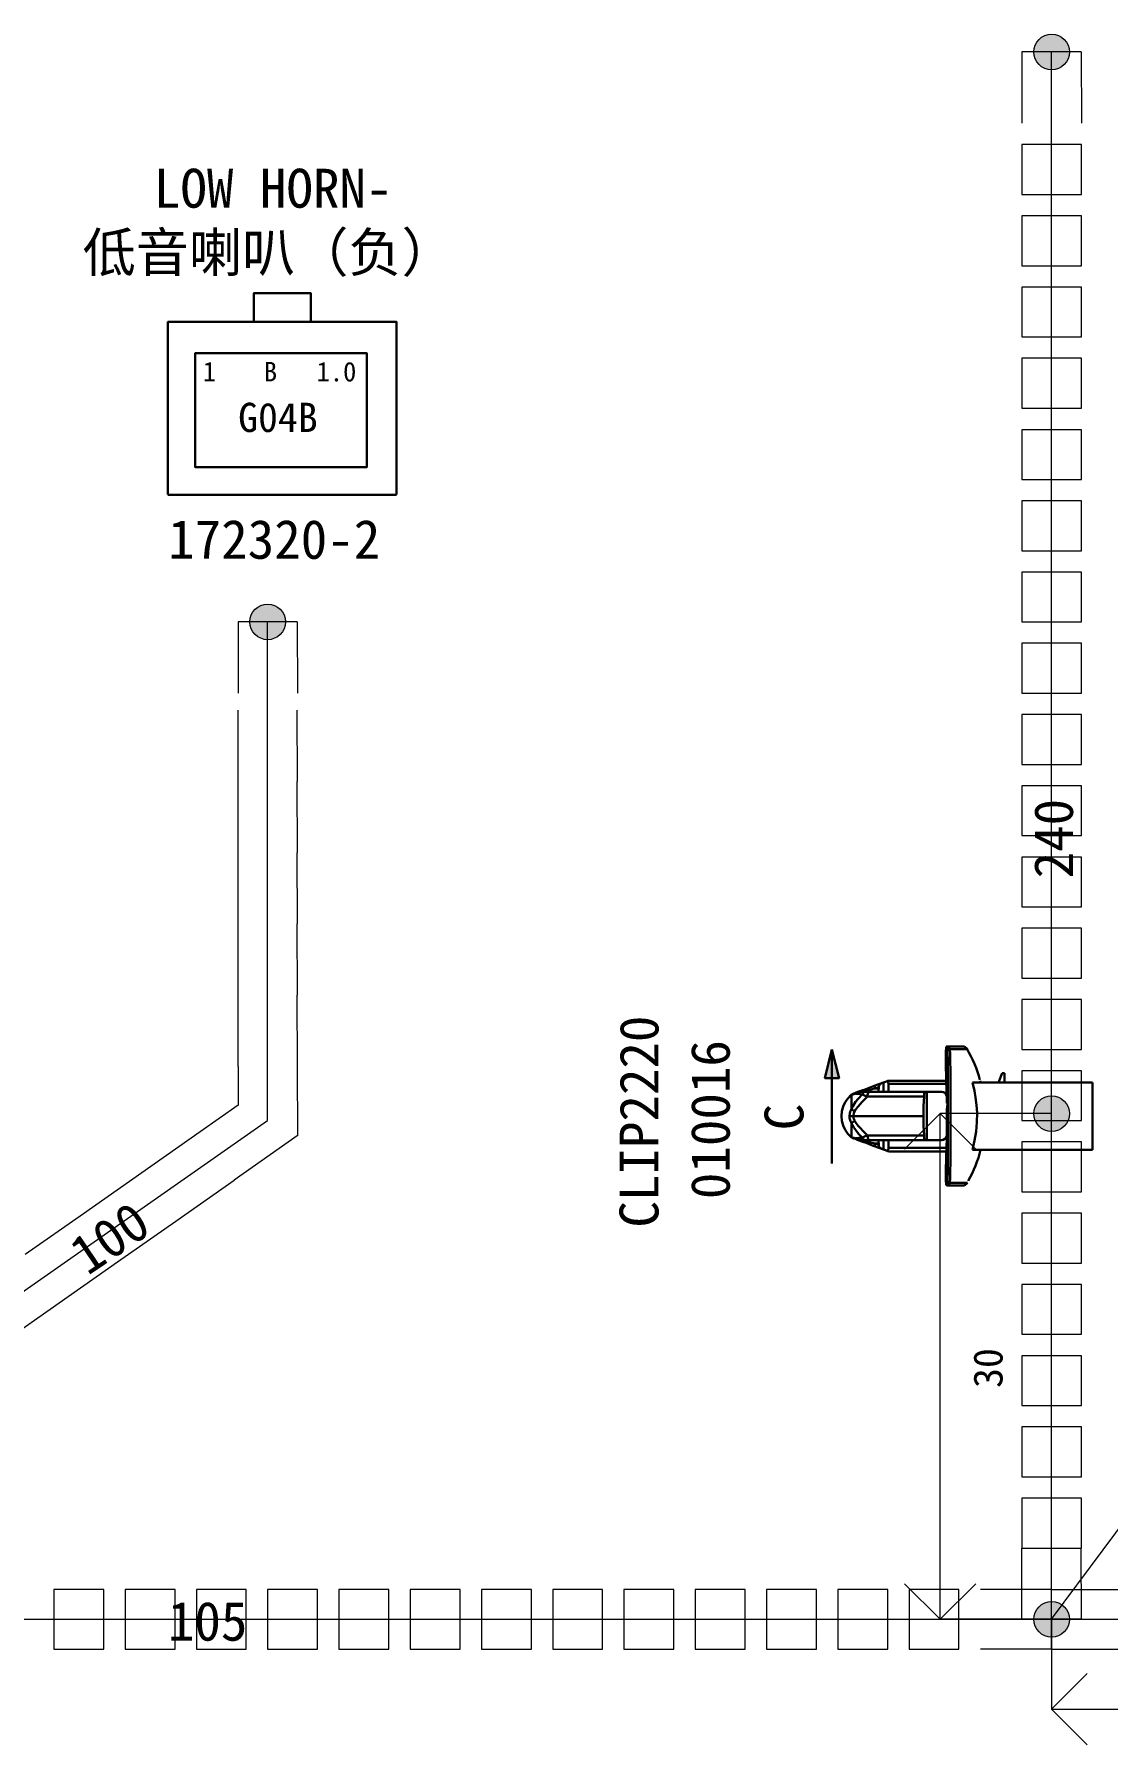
# Model space of a CAD drawing. Header units: millimetres. Extents: x 6 to 3615, y -854 to 0.
# Drawn here: x 2218.2 to 2293.5, y -474 to -353.9 of the extents above; entities that cross this region are included whole.
import ezdxf

# ---------------------------------------------------------------- set-up
doc = ezdxf.new("R2010")
doc.units = ezdxf.units.MM
doc.styles.add('4eff5b8b_Style', font='simfang.ttf')

msp = doc.modelspace()

# ---------------------------------------------------------------- hatches: boundary and pattern name
h = msp.add_hatch(color=256)
edge = h.paths.add_edge_path()
edge.add_arc((2289.56, -355.19), 1.25, 0, 360)
h = msp.add_hatch(color=256)
edge = h.paths.add_edge_path()
edge.add_arc((2289.56, -355.19), 1.25, 0, 360)
h = msp.add_hatch(color=256)
edge = h.paths.add_edge_path()
edge.add_arc((2234.56, -395.19), 1.25, 0, 360)
h = msp.add_hatch(color=256)
edge = h.paths.add_edge_path()
edge.add_arc((2234.56, -395.19), 1.25, 0, 360)
msp.add_hatch(color=256).paths.add_polyline_path([(2274.65, -427.2), (2274.15, -425.2), (2273.65, -427.2)])
h = msp.add_hatch(color=256)
edge = h.paths.add_edge_path()
edge.add_arc((2289.56, -429.7), 1.25, 0, 360)
h = msp.add_hatch(color=256)
edge = h.paths.add_edge_path()
edge.add_arc((2289.56, -429.7), 1.25, 0, 360)
h = msp.add_hatch(color=256)
edge = h.paths.add_edge_path()
edge.add_arc((2289.56, -465.19), 1.25, 0, 360)
h = msp.add_hatch(color=256)
edge = h.paths.add_edge_path()
edge.add_arc((2289.56, -465.19), 1.25, 0, 360)

# ---------------------------------------------------------------- linework, layer by layer
at = {"linetype": 'Continuous', "lineweight": 0}
for p, q in [((2291.65, -361.69), (2287.48, -361.69)), ((2287.48, -361.69), (2287.48, -365.19)), ((2291.65, -365.19), (2291.65, -361.69)), ((2287.48, -365.19), (2291.65, -365.19)), ((2291.65, -365.19), (2291.65, -365.19)), ((2291.65, -366.69), (2287.48, -366.69)), ((2287.48, -366.69), (2287.48, -370.19)), ((2291.65, -370.19), (2291.65, -366.69)), ((2287.48, -370.19), (2291.65, -370.19)), ((2291.65, -370.19), (2291.65, -370.19)), ((2291.65, -371.69), (2287.48, -371.69)), ((2287.48, -371.69), (2287.48, -375.19)), ((2291.65, -375.19), (2291.65, -371.69)), ((2287.48, -375.19), (2291.65, -375.19)), ((2291.65, -375.19), (2291.65, -375.19)), ((2291.65, -376.69), (2287.48, -376.69)), ((2287.48, -376.69), (2287.48, -380.19)), ((2291.65, -380.19), (2291.65, -376.69)), ((2287.48, -380.19), (2291.65, -380.19)), ((2291.65, -380.19), (2291.65, -380.19)), ((2291.65, -381.7), (2287.48, -381.7)), ((2287.48, -381.7), (2287.48, -385.2)), ((2291.65, -385.2), (2291.65, -381.7)), ((2287.48, -385.2), (2291.65, -385.2)), ((2291.65, -385.2), (2291.65, -385.2)), ((2291.65, -386.69), (2287.48, -386.69)), ((2287.48, -386.69), (2287.48, -390.19)), ((2291.65, -390.19), (2291.65, -386.69)), ((2287.48, -390.19), (2291.65, -390.19)), ((2291.65, -390.19), (2291.65, -390.19)), ((2291.65, -391.69), (2287.48, -391.69)), ((2287.48, -391.69), (2287.48, -395.19)), ((2291.65, -395.19), (2291.65, -391.69)), ((2287.48, -395.19), (2291.65, -395.19)), ((2291.65, -395.19), (2291.65, -395.19)), ((2291.65, -396.69), (2287.48, -396.69)), ((2287.48, -396.69), (2287.48, -400.19)), ((2291.65, -400.19), (2291.65, -396.69)), ((2287.48, -400.19), (2291.65, -400.19)), ((2291.65, -400.19), (2291.65, -400.19)), ((2291.65, -401.69), (2287.48, -401.69)), ((2287.48, -401.69), (2287.48, -405.19)), ((2291.65, -405.19), (2291.65, -401.69)), ((2287.48, -405.19), (2291.65, -405.19)), ((2291.65, -405.19), (2291.65, -405.19)), ((2291.65, -406.69), (2287.48, -406.69)), ((2287.48, -406.69), (2287.48, -410.19)), ((2291.65, -410.19), (2291.65, -406.69)), ((2287.48, -410.19), (2291.65, -410.19)), ((2291.65, -410.19), (2291.65, -410.19)), ((2291.65, -411.69), (2287.48, -411.69)), ((2287.48, -411.69), (2287.48, -415.19)), ((2291.65, -415.19), (2291.65, -411.69)), ((2287.48, -415.19), (2291.65, -415.19)), ((2291.65, -415.19), (2291.65, -415.19)), ((2291.65, -416.69), (2287.48, -416.69)), ((2287.48, -416.69), (2287.48, -420.19)), ((2291.65, -420.19), (2291.65, -416.69)), ((2287.48, -420.19), (2291.65, -420.19)), ((2291.65, -420.19), (2291.65, -420.19)), ((2291.65, -421.69), (2287.48, -421.7)), ((2287.48, -421.7), (2287.48, -425.2)), ((2291.65, -425.2), (2291.65, -421.69)), ((2287.48, -425.2), (2291.65, -425.2)), ((2291.65, -425.2), (2291.65, -425.2)), ((2291.65, -426.69), (2287.48, -426.69)), ((2287.48, -426.69), (2287.48, -430.19)), ((2291.65, -430.19), (2291.65, -426.69)), ((2287.48, -430.19), (2291.65, -430.19)), ((2291.65, -430.19), (2291.65, -430.19)), ((2291.65, -431.69), (2287.48, -431.69)), ((2287.48, -431.69), (2287.48, -435.19)), ((2291.65, -435.19), (2291.65, -431.69)), ((2287.48, -435.19), (2291.65, -435.19)), ((2291.65, -435.19), (2291.65, -435.19)), ((2291.65, -436.69), (2287.48, -436.69)), ((2287.48, -436.69), (2287.48, -440.19)), ((2291.65, -440.19), (2291.65, -436.69)), ((2287.48, -440.19), (2291.65, -440.19)), ((2291.65, -440.19), (2291.65, -440.19)), ((2291.65, -441.69), (2287.48, -441.69)), ((2287.48, -441.69), (2287.48, -445.19)), ((2291.65, -445.19), (2291.65, -441.69)), ((2287.48, -445.19), (2291.65, -445.19)), ((2291.65, -445.19), (2291.65, -445.19)), ((2291.65, -446.69), (2287.48, -446.69)), ((2287.48, -446.69), (2287.48, -450.19)), ((2291.65, -450.19), (2291.65, -446.69)), ((2287.48, -450.19), (2291.65, -450.19)), ((2291.65, -450.19), (2291.65, -450.19)), ((2291.65, -451.69), (2287.48, -451.69)), ((2287.48, -451.69), (2287.48, -455.19)), ((2291.65, -455.19), (2291.65, -451.69)), ((2287.48, -455.19), (2291.65, -455.19)), ((2291.65, -455.19), (2291.65, -455.19)), ((2291.65, -456.69), (2287.48, -456.69)), ((2287.48, -456.69), (2287.48, -460.19)), ((2291.65, -460.19), (2291.65, -456.69)), ((2287.48, -460.19), (2291.65, -460.19)), ((2291.65, -460.19), (2291.65, -460.19)), ((2223.06, -463.11), (2219.56, -463.11)), ((2219.56, -463.11), (2219.56, -467.28)), ((2223.06, -467.28), (2223.06, -463.11)), ((2228.06, -463.11), (2224.56, -463.11)), ((2224.56, -463.11), (2224.56, -467.28)), ((2228.06, -467.28), (2228.06, -463.11)), ((2233.06, -463.11), (2229.56, -463.11)), ((2229.56, -463.11), (2229.56, -467.28)), ((2233.06, -467.28), (2233.06, -463.11)), ((2238.06, -463.11), (2234.56, -463.11)), ((2234.56, -463.11), (2234.56, -467.28)), ((2238.06, -467.28), (2238.06, -463.11)), ((2243.06, -463.11), (2239.56, -463.11)), ((2239.56, -463.11), (2239.56, -467.28)), ((2243.06, -467.28), (2243.06, -463.11)), ((2248.06, -463.11), (2244.56, -463.11)), ((2244.56, -463.11), (2244.56, -467.28)), ((2248.06, -467.28), (2248.06, -463.11)), ((2253.06, -463.11), (2249.56, -463.11)), ((2249.56, -463.11), (2249.56, -467.28)), ((2253.06, -467.28), (2253.06, -463.11)), ((2258.06, -463.11), (2254.56, -463.11)), ((2254.56, -463.11), (2254.56, -467.28)), ((2258.06, -467.28), (2258.06, -463.11)), ((2263.06, -463.11), (2259.56, -463.11)), ((2259.56, -463.11), (2259.56, -467.28)), ((2263.06, -467.28), (2263.06, -463.11)), ((2268.06, -463.11), (2264.56, -463.11)), ((2264.56, -463.11), (2264.56, -467.28)), ((2268.06, -467.28), (2268.06, -463.11)), ((2273.06, -463.11), (2269.56, -463.11)), ((2269.56, -463.11), (2269.56, -467.28)), ((2273.06, -467.28), (2273.06, -463.11)), ((2278.06, -463.11), (2274.56, -463.11)), ((2274.56, -463.11), (2274.56, -467.28)), ((2278.06, -467.28), (2278.06, -463.11)), ((2283.06, -463.11), (2279.56, -463.11)), ((2279.56, -463.11), (2279.56, -467.28)), ((2283.06, -467.28), (2283.06, -463.11)), ((2219.56, -467.28), (2223.06, -467.28)), ((2219.56, -467.28), (2219.56, -467.28)), ((2224.56, -467.28), (2228.06, -467.28)), ((2224.56, -467.28), (2224.56, -467.28)), ((2229.56, -467.28), (2233.06, -467.28)), ((2229.56, -467.28), (2229.56, -467.28)), ((2234.56, -467.28), (2238.06, -467.28)), ((2234.56, -467.28), (2234.56, -467.28)), ((2239.56, -467.28), (2243.06, -467.28)), ((2239.56, -467.28), (2239.56, -467.28)), ((2244.56, -467.28), (2248.06, -467.28)), ((2244.56, -467.28), (2244.56, -467.28)), ((2249.56, -467.28), (2253.06, -467.28)), ((2249.56, -467.28), (2249.56, -467.28)), ((2254.56, -467.28), (2258.06, -467.28)), ((2254.56, -467.28), (2254.56, -467.28)), ((2259.56, -467.28), (2263.06, -467.28)), ((2259.56, -467.28), (2259.56, -467.28)), ((2264.56, -467.28), (2268.06, -467.28)), ((2264.56, -467.28), (2264.56, -467.28)), ((2269.56, -467.28), (2273.06, -467.28)), ((2269.56, -467.28), (2269.56, -467.28)), ((2274.56, -467.28), (2278.06, -467.28)), ((2274.56, -467.28), (2274.56, -467.28)), ((2279.56, -467.28), (2283.06, -467.28)), ((2279.56, -467.28), (2279.56, -467.28))]:
    msp.add_line(p, q, dxfattribs=at)
at = {"linetype": 'Continuous', "lineweight": 30}
for p, q in [((2274.15, -425.2), (2273.65, -427.2)), ((2274.15, -425.2), (2273.65, -427.2)), ((2274.15, -425.2), (2274.65, -427.2)), ((2274.65, -427.2), (2274.15, -425.2)), ((2273.65, -427.2), (2274.65, -427.2)), ((2273.65, -427.2), (2274.65, -427.2))]:
    msp.add_line(p, q, dxfattribs=at)
at = {"linetype": 'Continuous', "lineweight": 0}
for points in [[(2291.64, -355.19), (2287.48, -355.19)], [(2287.48, -355.19), (2287.48, -360.19)], [(2291.64, -355.19), (2291.65, -360.19)], [(2236.64, -395.19), (2232.48, -395.19)], [(2232.48, -395.19), (2232.48, -400.19)], [(2236.64, -395.19), (2236.65, -400.19)], [(2232.48, -406.39), (2232.48, -401.39)], [(2236.65, -406.39), (2236.64, -401.39)], [(2232.48, -411.39), (2232.48, -406.39)], [(2236.65, -411.39), (2236.64, -406.39)], [(2232.48, -416.39), (2232.48, -411.39)], [(2236.65, -416.39), (2236.64, -411.39)], [(2232.48, -421.39), (2232.48, -416.39)], [(2236.65, -421.39), (2236.64, -416.39)], [(2232.48, -426.39), (2232.48, -421.39)], [(2236.65, -426.39), (2236.64, -421.39)], [(2232.48, -426.39), (2232.48, -429.11)], [(2236.64, -426.39), (2236.65, -431.27)], [(2232.48, -429.11), (2229.83, -430.97)], [(2225.73, -433.83), (2229.83, -430.96)], [(2236.64, -431.27), (2232.22, -434.38)], [(2221.64, -436.7), (2225.73, -433.83)], [(2228.12, -437.24), (2232.22, -434.38)], [(2217.54, -439.57), (2221.64, -436.7)], [(2224.03, -440.11), (2228.12, -437.24)], [(2219.93, -442.98), (2224.03, -440.11)], [(2215.83, -445.85), (2219.93, -442.98)], [(2287.48, -465.19), (2287.48, -460.19)], [(2291.65, -465.19), (2291.64, -460.19)], [(2289.56, -463.11), (2284.56, -463.11)], [(2289.56, -467.28), (2289.56, -463.11)], [(2289.56, -467.28), (2289.56, -463.11)], [(2289.56, -463.11), (2294.56, -463.11)], [(2291.65, -465.19), (2287.48, -465.19)], [(2289.56, -467.28), (2284.56, -467.28)], [(2289.56, -467.28), (2294.56, -467.28)]]:
    msp.add_lwpolyline(points, dxfattribs=at)
at = {"linetype": 'Continuous', "lineweight": 13}
for points in [[(2289.56, -465.19), (2289.56, -355.19)], [(2234.56, -430.19), (2234.56, -395.19)], [(2281.75, -429.7), (2279.25, -432.2)], [(2281.75, -465.19), (2281.75, -429.7)], [(2289.56, -429.7), (2281.75, -429.7)], [(2281.75, -429.7), (2284.25, -432.2)], [(2184.56, -465.19), (2234.56, -430.19)], [(2289.56, -465.19), (2296.81, -455.44)], [(2281.75, -465.19), (2279.25, -462.69)], [(2281.75, -465.19), (2284.25, -462.69)], [(2184.56, -465.19), (2289.56, -465.19)], [(2289.56, -465.19), (2281.75, -465.19)], [(2289.56, -465.19), (2289.56, -471.5)], [(2289.56, -465.19), (2419.56, -465.19)], [(2289.56, -471.5), (2292.06, -469)], [(2289.56, -471.5), (2334.56, -471.5)], [(2289.56, -471.5), (2292.06, -474)]]:
    msp.add_lwpolyline(points, dxfattribs=at)
at = {"linetype": 'Continuous', "lineweight": 0}
for points in [[(2291.65, -365.19), (2291.65, -361.69), (2287.48, -361.69), (2287.48, -365.19), (2291.65, -365.19)], [(2291.65, -370.19), (2291.65, -366.69), (2287.48, -366.69), (2287.48, -370.19), (2291.65, -370.19)], [(2291.65, -375.19), (2291.65, -371.69), (2287.48, -371.69), (2287.48, -375.19), (2291.65, -375.19)], [(2291.65, -380.19), (2291.65, -376.69), (2287.48, -376.69), (2287.48, -380.19), (2291.65, -380.19)], [(2291.65, -385.2), (2291.65, -381.7), (2287.48, -381.7), (2287.48, -385.2), (2291.65, -385.2)], [(2291.65, -390.19), (2291.65, -386.69), (2287.48, -386.69), (2287.48, -390.19), (2291.65, -390.19)], [(2291.65, -395.19), (2291.65, -391.69), (2287.48, -391.69), (2287.48, -395.19), (2291.65, -395.19)], [(2291.65, -400.19), (2291.65, -396.69), (2287.48, -396.69), (2287.48, -400.19), (2291.65, -400.19)], [(2291.65, -405.19), (2291.65, -401.69), (2287.48, -401.69), (2287.48, -405.19), (2291.65, -405.19)], [(2291.65, -410.19), (2291.65, -406.69), (2287.48, -406.69), (2287.48, -410.19), (2291.65, -410.19)], [(2291.65, -415.19), (2291.65, -411.69), (2287.48, -411.69), (2287.48, -415.19), (2291.65, -415.19)], [(2291.65, -420.19), (2291.65, -416.69), (2287.48, -416.69), (2287.48, -420.19), (2291.65, -420.19)], [(2291.65, -425.2), (2291.65, -421.69), (2287.48, -421.7), (2287.48, -425.2), (2291.65, -425.2)], [(2291.65, -430.19), (2291.65, -426.69), (2287.48, -426.69), (2287.48, -430.19), (2291.65, -430.19)], [(2291.65, -435.19), (2291.65, -431.69), (2287.48, -431.69), (2287.48, -435.19), (2291.65, -435.19)], [(2291.65, -440.19), (2291.65, -436.69), (2287.48, -436.69), (2287.48, -440.19), (2291.65, -440.19)], [(2291.65, -445.19), (2291.65, -441.69), (2287.48, -441.69), (2287.48, -445.19), (2291.65, -445.19)], [(2291.65, -450.19), (2291.65, -446.69), (2287.48, -446.69), (2287.48, -450.19), (2291.65, -450.19)], [(2291.65, -455.19), (2291.65, -451.69), (2287.48, -451.69), (2287.48, -455.19), (2291.65, -455.19)], [(2291.65, -460.19), (2291.65, -456.69), (2287.48, -456.69), (2287.48, -460.19), (2291.65, -460.19)], [(2219.56, -467.28), (2223.06, -467.28), (2223.06, -463.11), (2219.56, -463.11), (2219.56, -467.28)], [(2224.56, -467.28), (2228.06, -467.28), (2228.06, -463.11), (2224.56, -463.11), (2224.56, -467.28)], [(2229.56, -467.28), (2233.06, -467.28), (2233.06, -463.11), (2229.56, -463.11), (2229.56, -467.28)], [(2234.56, -467.28), (2238.06, -467.28), (2238.06, -463.11), (2234.56, -463.11), (2234.56, -467.28)], [(2239.56, -467.28), (2243.06, -467.28), (2243.06, -463.11), (2239.56, -463.11), (2239.56, -467.28)], [(2244.56, -467.28), (2248.06, -467.28), (2248.06, -463.11), (2244.56, -463.11), (2244.56, -467.28)], [(2249.56, -467.28), (2253.06, -467.28), (2253.06, -463.11), (2249.56, -463.11), (2249.56, -467.28)], [(2254.56, -467.28), (2258.06, -467.28), (2258.06, -463.11), (2254.56, -463.11), (2254.56, -467.28)], [(2259.56, -467.28), (2263.06, -467.28), (2263.06, -463.11), (2259.56, -463.11), (2259.56, -467.28)], [(2264.56, -467.28), (2268.06, -467.28), (2268.06, -463.11), (2264.56, -463.11), (2264.56, -467.28)], [(2269.56, -467.28), (2273.06, -467.28), (2273.06, -463.11), (2269.56, -463.11), (2269.56, -467.28)], [(2274.56, -467.28), (2278.06, -467.28), (2278.06, -463.11), (2274.56, -463.11), (2274.56, -467.28)], [(2279.56, -467.28), (2283.06, -467.28), (2283.06, -463.11), (2279.56, -463.11), (2279.56, -467.28)]]:
    msp.add_lwpolyline(points, close=True, dxfattribs=at)
at = {"linetype": 'Continuous', "lineweight": 30}
for points in [[(2233.58, -374.13), (2233.58, -372.12), (2237.59, -372.12), (2237.59, -374.13)], [(2227.56, -386.25), (2227.56, -374.13), (2243.6, -374.13), (2243.6, -386.25)], [(2229.48, -384.34), (2241.51, -384.34), (2241.51, -376.32), (2241.51, -384.34), (2229.48, -384.34), (2229.48, -376.32), (2241.51, -376.32), (2229.48, -376.32), (2241.51, -376.32)], [(2243.6, -386.26), (2227.56, -386.26)], [(2282.17, -425.01), (2282.2, -424.99)], [(2282.39, -424.98), (2282.2, -424.99)], [(2282.2, -424.99), (2282.29, -425.02)], [(2282.54, -424.98), (2282.39, -424.98)], [(2282.39, -424.98), (2282.6, -424.98)], [(2282.67, -424.98), (2282.54, -424.98)], [(2282.6, -424.98), (2282.67, -424.98)], [(2282.79, -424.98), (2282.67, -424.98)], [(2282.89, -424.98), (2282.79, -424.98)], [(2282.99, -424.98), (2282.89, -424.98)], [(2282.92, -424.98), (2283.07, -424.98)], [(2283.07, -424.98), (2282.99, -424.98)], [(2283.07, -424.98), (2282.99, -424.98)], [(2283.14, -424.98), (2283.07, -424.98)], [(2283.14, -424.98), (2283.19, -424.98)], [(2283.19, -424.98), (2283.14, -424.98)], [(2283.19, -424.98), (2283.24, -424.98)], [(2283.24, -424.98), (2283.19, -424.98)], [(2283.24, -424.98), (2283.27, -424.98)], [(2283.29, -424.98), (2283.27, -424.98)], [(2283.29, -424.98), (2283.36, -424.99)], [(2283.41, -425), (2283.29, -424.98)], [(2283.29, -424.98), (2283.29, -424.98)], [(2283.29, -424.98), (2283.29, -424.98)], [(2274.15, -433.2), (2274.15, -425.2)], [(2282.15, -425.36), (2282.16, -425.04)], [(2282.15, -425.36), (2282.15, -425.7)], [(2282.15, -426.06), (2282.15, -425.7)], [(2282.15, -426.06), (2282.15, -426.5)], [(2282.16, -425.04), (2282.17, -425.01)], [(2282.18, -425.05), (2282.16, -425.04)], [(2282.2, -425.05), (2282.18, -425.05)], [(2282.22, -425.07), (2282.2, -425.05)], [(2282.23, -425.08), (2282.22, -425.07)], [(2282.24, -425.1), (2282.23, -425.08)], [(2282.26, -425.13), (2282.24, -425.1)], [(2282.26, -425.5), (2282.26, -425.13)], [(2282.3, -425.13), (2282.26, -425.13)], [(2282.27, -425.91), (2282.26, -425.5)], [(2282.27, -426.34), (2282.27, -425.91)], [(2282.29, -425.02), (2282.35, -425.06)], [(2282.3, -425.13), (2282.35, -425.14)], [(2282.35, -425.06), (2282.4, -425.12)], [(2282.35, -425.14), (2282.4, -425.16)], [(2282.4, -425.12), (2282.43, -425.18)], [(2282.4, -425.16), (2282.43, -425.18)], [(2282.44, -425.51), (2282.43, -425.18)], [(2282.43, -425.18), (2282.65, -425.18)], [(2282.45, -425.83), (2282.44, -425.51)], [(2282.45, -426.17), (2282.45, -425.83)], [(2282.46, -426.54), (2282.45, -426.17)], [(2282.86, -425.18), (2282.65, -425.18)], [(2283.05, -425.18), (2282.86, -425.18)], [(2283.22, -425.18), (2283.05, -425.18)], [(2283.33, -425.18), (2283.22, -425.18)], [(2283.33, -425.18), (2283.42, -425.18)], [(2283.41, -425), (2283.5, -425.04)], [(2283.42, -425.18), (2283.54, -425.18)], [(2283.59, -425.1), (2283.5, -425.04)], [(2283.54, -425.18), (2283.61, -425.18)], [(2283.59, -425.1), (2283.65, -425.18)], [(2283.61, -425.18), (2283.64, -425.18)], [(2283.64, -425.18), (2283.65, -425.18)], [(2278.07, -427.4), (2278.16, -427.39)], [(2282.17, -427.39), (2278.16, -427.39)], [(2282.15, -426.5), (2282.16, -426.97)], [(2282.16, -426.97), (2282.17, -427.47)], [(2282.27, -426.8), (2282.27, -426.34)], [(2282.28, -427.28), (2282.27, -426.8)], [(2282.28, -427.28), (2282.28, -427.77)], [(2282.46, -426.64), (2282.46, -426.54)], [(2282.46, -427.05), (2282.46, -426.64)], [(2282.46, -427.32), (2282.46, -427.05)], [(2282.46, -427.68), (2282.46, -427.32)], [(2285.83, -427.51), (2286.09, -426.86)], [(2286.09, -426.86), (2286.25, -426.86)], [(2286.25, -427.51), (2286.25, -426.86)], [(2275.49, -428.39), (2275.26, -428.63)], [(2275.49, -428.39), (2275.54, -428.36)], [(2275.49, -428.39), (2275.5, -428.38)], [(2275.5, -428.38), (2275.58, -428.33)], [(2275.5, -428.38), (2275.53, -428.38)], [(2275.53, -428.38), (2275.58, -428.33)], [(2275.56, -428.36), (2275.53, -428.38)], [(2275.53, -428.38), (2275.53, -428.44)], [(2275.53, -428.44), (2275.53, -428.55)], [(2275.53, -428.55), (2275.53, -428.7)], [(2275.62, -428.35), (2275.56, -428.36)], [(2275.58, -428.33), (2275.64, -428.3)], [(2275.58, -428.33), (2275.62, -428.31)], [(2275.62, -428.31), (2275.64, -428.3)], [(2275.64, -428.3), (2275.62, -428.31)], [(2275.62, -428.31), (2275.64, -428.3)], [(2275.68, -428.33), (2275.62, -428.35)], [(2275.64, -428.3), (2275.69, -428.29)], [(2275.83, -428.29), (2275.68, -428.33)], [(2275.76, -428.26), (2275.69, -428.29)], [(2275.76, -428.26), (2275.85, -428.22)], [(2275.85, -428.22), (2275.76, -428.26)], [(2275.82, -428.3), (2275.83, -428.29)], [(2275.82, -428.3), (2275.97, -428.32)], [(2275.9, -428.29), (2275.83, -428.29)], [(2275.97, -428.18), (2275.85, -428.22)], [(2275.9, -428.28), (2275.9, -428.29)], [(2275.91, -428.28), (2275.9, -428.28)], [(2275.9, -428.29), (2275.91, -428.29)], [(2275.92, -428.25), (2275.91, -428.27)], [(2275.91, -428.27), (2275.91, -428.28)], [(2275.91, -428.29), (2275.92, -428.28)], [(2275.92, -428.25), (2275.93, -428.24)], [(2275.92, -428.28), (2275.93, -428.28)], [(2275.96, -428.21), (2275.93, -428.24)], [(2275.93, -428.26), (2275.95, -428.25)], [(2275.93, -428.26), (2275.93, -428.27)], [(2275.93, -428.26), (2275.93, -428.26)], [(2275.93, -428.28), (2275.95, -428.27)], [(2275.93, -428.27), (2275.94, -428.27)], [(2275.93, -428.27), (2275.93, -428.27)], [(2275.93, -428.27), (2275.93, -428.27)], [(2275.93, -428.27), (2275.93, -428.27)], [(2275.94, -428.27), (2275.96, -428.26)], [(2275.99, -428.22), (2275.95, -428.24)], [(2275.95, -428.24), (2275.95, -428.25)], [(2275.95, -428.27), (2275.96, -428.26)], [(2275.99, -428.18), (2275.96, -428.21)], [(2276.04, -428.22), (2275.96, -428.26)], [(2276.24, -428.08), (2275.97, -428.18)], [(2276.07, -428.14), (2275.97, -428.18)], [(2276.16, -428.34), (2275.97, -428.32)], [(2276.07, -428.14), (2275.99, -428.18)], [(2276.09, -428.17), (2275.99, -428.22)], [(2275.99, -428.66), (2276.26, -428.35)], [(2276.04, -428.22), (2276.12, -428.2)], [(2276.12, -428.13), (2276.07, -428.14)], [(2276.08, -428.15), (2276.07, -428.14)], [(2276.09, -428.17), (2276.08, -428.15)], [(2276.2, -428.14), (2276.09, -428.17)], [(2276.24, -428.08), (2276.12, -428.13)], [(2276.12, -428.2), (2276.21, -428.18)], [(2276.26, -428.35), (2276.16, -428.34)], [(2276.31, -428.12), (2276.2, -428.14)], [(2276.31, -428.17), (2276.21, -428.18)], [(2276.31, -428.06), (2276.24, -428.08)], [(2276.24, -428.08), (2276.28, -428.08)], [(2276.26, -428.35), (2276.31, -428.28)], [(2276.35, -428.39), (2276.26, -428.35)], [(2276.27, -428.88), (2276.64, -428.5)], [(2276.28, -428.08), (2276.31, -428.12)], [(2276.47, -428), (2276.31, -428.06)], [(2276.5, -428.08), (2276.31, -428.12)], [(2276.31, -428.12), (2276.31, -428.16)], [(2276.31, -428.16), (2276.31, -428.17)], [(2276.31, -428.17), (2276.51, -428.17)], [(2276.37, -428.22), (2276.31, -428.28)], [(2276.47, -428.44), (2276.35, -428.39)], [(2276.44, -428.18), (2276.37, -428.22)], [(2276.51, -428.17), (2276.44, -428.18)], [(2276.64, -427.93), (2276.47, -428)], [(2276.6, -428.49), (2276.47, -428.44)], [(2276.71, -428.04), (2276.5, -428.08)], [(2276.51, -428.17), (2276.61, -428.17)], [(2276.64, -428.5), (2276.6, -428.49)], [(2276.61, -428.17), (2276.73, -428.17)], [(2276.87, -427.85), (2276.64, -427.93)], [(2276.64, -427.93), (2276.87, -427.85)], [(2276.65, -428.37), (2276.64, -428.5)], [(2280.61, -428.5), (2276.64, -428.5)], [(2276.68, -428.27), (2276.65, -428.37)], [(2276.73, -428.2), (2276.68, -428.27)], [(2276.89, -428), (2276.71, -428.04)], [(2276.73, -428.2), (2276.78, -428.17)], [(2276.73, -428.17), (2276.78, -428.17)], [(2277.67, -428.17), (2276.78, -428.17)], [(2276.78, -428.17), (2280.71, -428.17)], [(2277.12, -427.75), (2276.87, -427.85)], [(2277.04, -427.97), (2276.89, -428)], [(2277.19, -427.94), (2277.04, -427.97)], [(2277.77, -427.51), (2277.12, -427.75)], [(2277.12, -427.75), (2277.13, -427.78)], [(2277.16, -427.85), (2277.13, -427.78)], [(2277.19, -427.94), (2277.16, -427.85)], [(2277.19, -427.94), (2277.43, -427.85)], [(2277.43, -427.94), (2277.19, -427.94)], [(2277.39, -428.13), (2277.38, -428.16)], [(2277.38, -428.16), (2277.38, -428.17)], [(2277.41, -428.08), (2277.39, -428.13)], [(2277.42, -428.01), (2277.41, -428.08)], [(2277.45, -428.17), (2277.41, -428.17)], [(2277.41, -428.17), (2277.41, -428.17)], [(2277.43, -427.94), (2277.42, -428.01)], [(2277.43, -427.85), (2277.44, -427.79)], [(2277.43, -427.94), (2277.43, -427.85)], [(2277.44, -427.79), (2277.45, -427.74)], [(2277.45, -427.74), (2277.5, -427.65)], [(2277.5, -427.65), (2277.57, -427.6)], [(2277.67, -427.55), (2277.57, -427.6)], [(2277.67, -428.17), (2277.66, -428.17)], [(2277.67, -427.55), (2277.77, -427.51)], [(2277.9, -427.47), (2277.77, -427.51)], [(2277.77, -427.51), (2277.77, -428.17)], [(2278.02, -427.42), (2277.9, -427.47)], [(2278.02, -427.42), (2278.07, -427.4)], [(2278.02, -427.42), (2278.05, -427.45)], [(2278.1, -427.52), (2278.05, -427.45)], [(2278.11, -427.62), (2278.1, -427.52)], [(2282.18, -427.62), (2278.11, -427.62)], [(2278.11, -427.62), (2278.11, -428.17)], [(2280.61, -428.5), (2280.58, -429.18)], [(2280.63, -428.3), (2280.61, -428.4)], [(2280.61, -428.4), (2280.61, -428.5)], [(2280.65, -428.23), (2280.63, -428.3)], [(2280.68, -428.19), (2280.65, -428.23)], [(2280.71, -428.17), (2280.68, -428.19)], [(2280.71, -428.17), (2280.81, -428.17)], [(2280.81, -429.87), (2280.81, -428.17)], [(2280.81, -428.17), (2281.83, -428.17)], [(2281.95, -428.19), (2281.83, -428.17)], [(2281.95, -428.19), (2282.06, -428.25)], [(2281.95, -428.19), (2282.06, -428.25)], [(2282.06, -428.25), (2281.98, -428.2)], [(2282.15, -428.34), (2282.06, -428.25)], [(2282.06, -428.25), (2282.15, -428.34)], [(2282.15, -428.34), (2282.11, -428.29)], [(2282.2, -428.44), (2282.15, -428.34)], [(2282.15, -428.34), (2282.2, -428.44)], [(2282.17, -427.47), (2282.19, -427.97)], [(2282.19, -427.97), (2282.21, -428.51)], [(2282.19, -428.42), (2282.2, -428.44)], [(2282.21, -428.51), (2282.21, -428.96)], [(2282.28, -428.28), (2282.28, -427.77)], [(2282.28, -428.8), (2282.28, -428.28)], [(2282.47, -428.1), (2282.46, -427.68)], [(2282.47, -428.57), (2282.47, -428.1)], [(2282.47, -428.95), (2282.47, -428.57)], [(2288.31, -427.51), (2284.01, -427.51)], [(2284.01, -427.51), (2284.15, -428.11)], [(2284.23, -428.56), (2284.15, -428.11)], [(2284.29, -429.1), (2284.23, -428.56)], [(2284.31, -427.51), (2284.27, -427.51)], [(2284.31, -427.51), (2284.81, -427.51)], [(2284.36, -427.51), (2284.31, -427.51)], [(2284.58, -427.51), (2284.55, -427.41)], [(2284.56, -427.51), (2284.55, -427.51)], [(2287.39, -427.51), (2285.89, -427.51)], [(2287.39, -427.51), (2292.43, -427.51)], [(2292.43, -427.51), (2292.44, -432.24)], [(2274.85, -429.53), (2274.82, -429.87)], [(2274.93, -429.21), (2274.85, -429.53)], [(2275.07, -428.9), (2274.93, -429.21)], [(2275.26, -428.63), (2275.07, -428.9)], [(2275.39, -429.87), (2275.41, -429.67)], [(2275.41, -429.67), (2275.43, -429.57)], [(2275.43, -429.57), (2275.47, -429.47)], [(2275.47, -429.47), (2275.53, -429.37)], [(2275.53, -428.89), (2275.53, -428.7)], [(2275.53, -429.12), (2275.53, -428.89)], [(2275.53, -429.12), (2275.53, -429.37)], [(2275.53, -429.37), (2275.63, -429.16)], [(2275.53, -429.37), (2275.62, -429.45)], [(2275.62, -429.45), (2275.74, -429.54)], [(2275.63, -429.16), (2275.81, -428.88)], [(2275.68, -429.67), (2275.65, -429.83)], [(2275.74, -429.54), (2275.68, -429.67)], [(2275.74, -429.54), (2275.83, -429.39)], [(2275.81, -428.88), (2275.99, -428.66)], [(2275.83, -429.39), (2275.98, -429.2)], [(2275.98, -429.2), (2276.27, -428.88)], [(2280.58, -429.18), (2280.58, -429.87)], [(2282.28, -428.8), (2282.22, -429.41)], [(2282.22, -429.41), (2282.22, -429.87)], [(2282.28, -428.8), (2282.29, -429.34)], [(2282.29, -429.34), (2282.29, -429.87)], [(2282.47, -429.29), (2282.47, -428.95)], [(2282.47, -429.59), (2282.47, -429.29)], [(2282.47, -429.87), (2282.47, -429.59)], [(2284.33, -429.64), (2284.29, -429.1)], [(2284.32, -430.29), (2284.33, -429.64)], [(2274.82, -429.87), (2274.85, -430.2)], [(2274.85, -430.2), (2274.93, -430.53)], [(2274.93, -430.53), (2275.07, -430.83)], [(2275.07, -430.83), (2275.26, -431.11)], [(2275.39, -429.87), (2275.51, -429.87)], [(2275.39, -429.99), (2275.39, -429.87)], [(2275.41, -430.1), (2275.39, -429.99)], [(2275.41, -430.1), (2275.45, -430.22)], [(2275.45, -430.22), (2275.53, -430.36)], [(2275.51, -429.87), (2275.65, -429.87)], [(2275.64, -430.28), (2275.53, -430.36)], [(2275.6, -430.52), (2275.53, -430.36)], [(2275.53, -430.36), (2275.53, -430.61)], [(2275.53, -430.61), (2275.53, -430.84)], [(2275.53, -431.03), (2275.53, -430.84)], [(2275.68, -430.67), (2275.6, -430.52)], [(2275.74, -430.2), (2275.64, -430.28)], [(2275.65, -429.83), (2275.65, -429.87)], [(2275.65, -429.87), (2280.58, -429.87)], [(2275.67, -430.02), (2275.65, -429.87)], [(2275.72, -430.16), (2275.67, -430.02)], [(2275.68, -430.67), (2275.82, -430.86)], [(2275.74, -430.2), (2275.72, -430.16)], [(2275.85, -430.37), (2275.74, -430.2)], [(2276.02, -431.11), (2275.82, -430.86)], [(2276, -430.56), (2275.85, -430.37)], [(2276.09, -430.66), (2276, -430.56)], [(2276.38, -430.97), (2276.09, -430.66)], [(2276.64, -431.23), (2276.38, -430.97)], [(2280.58, -429.87), (2280.58, -430.55)], [(2280.58, -430.55), (2280.61, -431.23)], [(2280.81, -429.87), (2280.81, -431.56)], [(2282.21, -430.96), (2282.2, -431.49)], [(2282.22, -430.41), (2282.21, -430.96)], [(2282.22, -429.87), (2282.22, -430.41)], [(2282.29, -430.4), (2282.28, -430.93)], [(2282.28, -430.93), (2282.28, -431.45)], [(2282.29, -429.87), (2282.29, -430.4)], [(2282.47, -430.16), (2282.47, -429.87)], [(2282.47, -430.48), (2282.47, -430.16)], [(2282.47, -430.82), (2282.47, -430.48)], [(2282.47, -431.17), (2282.47, -430.82)], [(2284.16, -431.59), (2284.26, -430.95)], [(2284.26, -430.95), (2284.32, -430.29)], [(2275.26, -431.11), (2275.49, -431.35)], [(2275.5, -431.35), (2275.49, -431.35)], [(2275.49, -431.35), (2275.54, -431.38)], [(2275.58, -431.4), (2275.5, -431.35)], [(2275.53, -431.36), (2275.5, -431.35)], [(2275.53, -431.19), (2275.53, -431.03)], [(2275.53, -431.3), (2275.53, -431.19)], [(2275.53, -431.3), (2275.53, -431.36)], [(2275.53, -431.36), (2275.56, -431.37)], [(2275.53, -431.36), (2275.58, -431.4)], [(2275.63, -431.39), (2275.56, -431.37)], [(2275.58, -431.4), (2275.62, -431.42)], [(2275.58, -431.4), (2275.64, -431.43)], [(2275.59, -431.41), (2275.62, -431.42)], [(2275.62, -431.42), (2275.69, -431.45)], [(2275.62, -431.42), (2275.64, -431.43)], [(2275.63, -431.39), (2275.69, -431.41)], [(2275.64, -431.43), (2275.69, -431.45)], [(2275.83, -431.45), (2275.69, -431.41)], [(2275.79, -431.48), (2275.69, -431.45)], [(2275.79, -431.48), (2275.87, -431.52)], [(2275.87, -431.52), (2275.79, -431.48)], [(2275.82, -431.43), (2275.89, -431.42)], [(2275.82, -431.43), (2275.83, -431.45)], [(2275.83, -431.45), (2275.9, -431.45)], [(2276.24, -431.65), (2275.87, -431.52)], [(2275.87, -431.52), (2276.07, -431.59)], [(2275.89, -431.42), (2276.03, -431.41)], [(2275.91, -431.45), (2275.9, -431.45)], [(2275.9, -431.45), (2275.9, -431.45)], [(2275.91, -431.46), (2275.9, -431.45)], [(2275.92, -431.46), (2275.91, -431.45)], [(2275.91, -431.47), (2275.91, -431.46)], [(2275.91, -431.47), (2275.91, -431.47)], [(2275.92, -431.49), (2275.91, -431.47)], [(2275.93, -431.46), (2275.92, -431.46)], [(2275.93, -431.5), (2275.92, -431.49)], [(2275.95, -431.47), (2275.93, -431.46)], [(2275.93, -431.46), (2275.94, -431.46)], [(2275.93, -431.46), (2275.93, -431.46)], [(2275.93, -431.47), (2275.93, -431.46)], [(2275.93, -431.47), (2275.93, -431.47)], [(2275.93, -431.48), (2275.93, -431.47)], [(2275.95, -431.49), (2275.93, -431.48)], [(2275.97, -431.53), (2275.93, -431.5)], [(2275.94, -431.46), (2275.95, -431.47)], [(2275.95, -431.47), (2275.96, -431.47)], [(2275.96, -431.47), (2275.95, -431.47)], [(2275.97, -431.51), (2275.95, -431.49)], [(2275.96, -431.47), (2276.03, -431.51)], [(2276.06, -431.55), (2275.97, -431.51)], [(2275.97, -431.53), (2276, -431.56)], [(2276.07, -431.59), (2276, -431.56)], [(2276.01, -431.53), (2276.06, -431.55)], [(2276.26, -431.38), (2276.02, -431.11)], [(2276.03, -431.41), (2276.26, -431.38)], [(2276.03, -431.51), (2276.11, -431.54)], [(2276.09, -431.56), (2276.06, -431.55)], [(2276.08, -431.58), (2276.07, -431.59)], [(2276.16, -431.62), (2276.07, -431.59)], [(2276.08, -431.58), (2276.09, -431.56)], [(2276.09, -431.56), (2276.2, -431.6)], [(2276.11, -431.54), (2276.2, -431.55)], [(2276.24, -431.65), (2276.16, -431.62)], [(2276.2, -431.55), (2276.31, -431.56)], [(2276.2, -431.6), (2276.31, -431.62)], [(2276.28, -431.65), (2276.24, -431.65)], [(2276.24, -431.65), (2276.38, -431.71)], [(2276.28, -431.37), (2276.26, -431.38)], [(2276.26, -431.38), (2276.31, -431.46)], [(2276.38, -431.33), (2276.28, -431.37)], [(2276.31, -431.62), (2276.28, -431.65)], [(2276.31, -431.46), (2276.37, -431.51)], [(2276.51, -431.56), (2276.31, -431.56)], [(2276.31, -431.58), (2276.31, -431.56)], [(2276.31, -431.56), (2276.78, -431.56)], [(2276.31, -431.62), (2276.31, -431.58)], [(2276.46, -431.65), (2276.31, -431.62)], [(2276.37, -431.51), (2276.44, -431.55)], [(2276.49, -431.29), (2276.38, -431.33)], [(2276.54, -431.76), (2276.38, -431.71)], [(2276.38, -431.71), (2276.54, -431.76)], [(2276.51, -431.56), (2276.44, -431.55)], [(2276.71, -431.7), (2276.46, -431.65)], [(2276.64, -431.23), (2276.49, -431.29)], [(2276.55, -431.56), (2276.51, -431.56)], [(2276.54, -431.76), (2276.72, -431.83)], [(2276.65, -431.56), (2276.55, -431.56)], [(2280.61, -431.23), (2276.64, -431.23)], [(2276.64, -431.26), (2276.64, -431.23)], [(2276.66, -431.38), (2276.64, -431.26)], [(2276.78, -431.56), (2276.65, -431.56)], [(2276.66, -431.38), (2276.69, -431.48)], [(2276.73, -431.54), (2276.69, -431.48)], [(2276.71, -431.7), (2276.94, -431.74)], [(2276.72, -431.83), (2276.92, -431.91)], [(2276.78, -431.56), (2276.73, -431.54)], [(2280.71, -431.56), (2276.78, -431.56)], [(2276.92, -431.91), (2277.12, -431.98)], [(2276.94, -431.74), (2277.19, -431.8)], [(2277.12, -431.98), (2277.13, -431.96)], [(2277.12, -431.98), (2277.77, -432.22)], [(2277.13, -431.96), (2277.16, -431.89)], [(2277.16, -431.89), (2277.19, -431.8)], [(2277.19, -431.8), (2277.43, -431.8)], [(2277.19, -431.8), (2277.43, -431.89)], [(2277.38, -431.56), (2277.41, -431.56)], [(2277.38, -431.57), (2277.38, -431.56)], [(2277.39, -431.61), (2277.38, -431.57)], [(2277.41, -431.66), (2277.39, -431.61)], [(2277.42, -431.72), (2277.41, -431.66)], [(2277.42, -431.72), (2277.43, -431.8)], [(2277.43, -431.89), (2277.43, -431.8)], [(2277.43, -431.89), (2277.44, -431.98)], [(2277.44, -431.98), (2277.48, -432.06)], [(2277.47, -431.56), (2277.49, -431.56)], [(2277.48, -432.06), (2277.55, -432.13)], [(2277.55, -432.13), (2277.64, -432.17)], [(2277.64, -432.17), (2277.77, -432.22)], [(2277.77, -431.56), (2277.77, -432.22)], [(2278.11, -432.16), (2278.08, -432.26)], [(2278.11, -431.56), (2278.11, -432.11)], [(2282.18, -432.11), (2278.11, -432.11)], [(2278.11, -432.16), (2278.11, -432.11)], [(2280.61, -431.23), (2280.61, -431.34)], [(2280.61, -431.34), (2280.63, -431.43)], [(2280.63, -431.43), (2280.65, -431.5)], [(2280.65, -431.5), (2280.68, -431.54)], [(2280.68, -431.54), (2280.71, -431.56)], [(2280.81, -431.56), (2280.71, -431.56)], [(2280.71, -431.56), (2280.81, -431.56)], [(2281.83, -431.56), (2280.81, -431.56)], [(2281.95, -431.54), (2281.83, -431.56)], [(2282.06, -431.48), (2281.95, -431.54)], [(2282.06, -431.48), (2281.95, -431.54)], [(2281.98, -431.53), (2281.95, -431.54)], [(2282.06, -431.48), (2282.15, -431.4)], [(2282.15, -431.4), (2282.06, -431.48)], [(2282.11, -431.45), (2282.06, -431.48)], [(2282.15, -431.4), (2282.2, -431.29)], [(2282.2, -431.29), (2282.15, -431.4)], [(2282.18, -432.02), (2282.17, -432.53)], [(2282.2, -431.49), (2282.18, -432.02)], [(2282.2, -431.29), (2282.19, -431.32)], [(2282.28, -431.45), (2282.28, -431.96)], [(2282.28, -431.96), (2282.28, -432.46)], [(2282.46, -432.42), (2282.47, -431.93)], [(2282.47, -431.64), (2282.47, -431.17)], [(2282.47, -431.93), (2282.47, -431.64)], [(2284.01, -432.23), (2284.16, -431.59)], [(2277.9, -432.27), (2277.77, -432.22)], [(2278.07, -432.33), (2277.9, -432.27)], [(2278.02, -432.31), (2277.9, -432.27)], [(2278.08, -432.26), (2278.02, -432.31)], [(2278.02, -432.31), (2278.07, -432.33)], [(2278.07, -432.33), (2278.16, -432.35)], [(2282.17, -432.35), (2278.16, -432.35)], [(2282.16, -433.02), (2282.15, -433.48)], [(2282.17, -432.53), (2282.16, -433.02)], [(2282.28, -432.46), (2282.27, -432.94)], [(2282.27, -433.4), (2282.27, -432.94)], [(2282.27, -433.83), (2282.27, -433.4)], [(2282.45, -433.56), (2282.46, -433.31)], [(2282.46, -432.81), (2282.46, -432.42)], [(2282.46, -433.05), (2282.46, -432.81)], [(2282.46, -433.31), (2282.46, -433.05)], [(2284.01, -432.23), (2288.46, -432.23)], [(2284.01, -432.23), (2284.21, -432.23)], [(2284.21, -432.23), (2284.35, -432.23)], [(2284.35, -432.23), (2284.42, -432.23)], [(2284.42, -432.23), (2284.45, -432.23)], [(2284.7, -432.23), (2284.81, -432.23)], [(2288.46, -432.23), (2288.54, -432.23)], [(2288.54, -432.23), (2288.54, -432.23)], [(2288.54, -432.23), (2292.44, -432.24)], [(2282.15, -433.68), (2282.15, -433.48)], [(2282.15, -433.68), (2282.15, -434.04)], [(2282.15, -434.38), (2282.15, -434.04)], [(2282.15, -434.38), (2282.16, -434.69)], [(2282.26, -434.23), (2282.27, -433.83)], [(2282.26, -434.61), (2282.26, -434.23)], [(2282.35, -434.59), (2282.3, -434.6)], [(2282.4, -434.57), (2282.35, -434.59)], [(2282.43, -434.55), (2282.4, -434.57)], [(2282.4, -434.61), (2282.43, -434.55)], [(2282.43, -434.55), (2282.44, -434.23)], [(2282.72, -434.55), (2282.43, -434.55)], [(2282.44, -434.23), (2282.45, -433.87)], [(2282.45, -433.87), (2282.45, -433.56)], [(2282.88, -434.55), (2282.72, -434.55)], [(2283, -434.55), (2282.88, -434.55)], [(2283, -434.55), (2283.12, -434.55)], [(2283.23, -434.55), (2283.12, -434.55)], [(2283.38, -434.55), (2283.23, -434.55)], [(2283.5, -434.55), (2283.38, -434.55)], [(2283.5, -434.55), (2283.57, -434.55)], [(2283.57, -434.55), (2283.61, -434.55)], [(2283.59, -434.63), (2283.65, -434.55)], [(2283.64, -434.55), (2283.61, -434.55)], [(2283.64, -434.55), (2283.65, -434.55)], [(2282.16, -434.69), (2282.18, -434.69)], [(2282.18, -434.73), (2282.16, -434.69)], [(2282.18, -434.69), (2282.2, -434.68)], [(2282.18, -434.73), (2282.2, -434.74)], [(2282.2, -434.68), (2282.22, -434.66)], [(2282.29, -434.72), (2282.2, -434.74)], [(2282.2, -434.74), (2282.39, -434.75)], [(2282.22, -434.66), (2282.23, -434.65)], [(2282.23, -434.65), (2282.25, -434.62)], [(2282.25, -434.62), (2282.26, -434.61)], [(2282.3, -434.6), (2282.26, -434.61)], [(2282.35, -434.67), (2282.29, -434.72)], [(2282.35, -434.67), (2282.4, -434.61)], [(2282.39, -434.75), (2282.63, -434.75)], [(2282.39, -434.75), (2282.6, -434.75)], [(2282.83, -434.75), (2282.6, -434.75)], [(2282.63, -434.75), (2282.6, -434.75)], [(2282.63, -434.75), (2282.83, -434.75)], [(2282.83, -434.75), (2282.99, -434.75)], [(2282.99, -434.75), (2283.13, -434.75)], [(2283.1, -434.75), (2283.09, -434.75)], [(2283.1, -434.75), (2283.1, -434.75)], [(2283.23, -434.75), (2283.13, -434.75)], [(2283.13, -434.75), (2283.23, -434.75)], [(2283.28, -434.75), (2283.23, -434.75)], [(2283.23, -434.75), (2283.28, -434.75)], [(2283.28, -434.75), (2283.29, -434.75)], [(2283.28, -434.75), (2283.29, -434.75)], [(2283.29, -434.75), (2283.36, -434.74)], [(2283.41, -434.74), (2283.29, -434.75)], [(2283.29, -434.75), (2283.41, -434.74)], [(2283.29, -434.75), (2283.29, -434.75)], [(2283.41, -434.74), (2283.5, -434.7)], [(2283.5, -434.7), (2283.59, -434.63)]]:
    msp.add_lwpolyline(points, dxfattribs=at)
msp.add_lwpolyline([(2274.15, -425.2), (2273.65, -427.2), (2274.65, -427.2)], close=True, dxfattribs=at)
at = {"linetype": 'Continuous', "lineweight": 13}
for centre in [(2289.56, -355.19), (2289.56, -355.19), (2289.56, -355.19), (2289.56, -355.19), (2234.56, -395.19), (2234.56, -395.19), (2234.56, -395.19), (2234.56, -395.19), (2289.56, -429.7), (2289.56, -429.7), (2289.56, -429.7), (2289.56, -429.7), (2289.56, -465.19), (2289.56, -465.19), (2289.56, -465.19), (2289.56, -465.19)]:
    msp.add_circle(centre, 1.25, dxfattribs=at)
at = {"linetype": 'Continuous', "lineweight": 30}
for centre, radius, start, end in [((2275.72, -429.7), 9.12, 15, 30), ((2275.8, -430.04), 9.05, -29, -14)]:
    msp.add_arc(centre, radius, start, end, dxfattribs=at)

# ---------------------------------------------------------------- texts
at = {"linetype": 'Continuous', "style": '4eff5b8b_Style'}
for s, height, p in [('LOW HORN-', 2.734, (2226.58, -366.12)), ('低音喇叭（负）', 2.734, (2221.58, -370.62)), ('B', 1.37, (2234.29, -378.31)), ('1.0', 1.367, (2237.99, -378.31)), ('1', 1.37, (2230.01, -378.3)), ('G04B', 2.051, (2232.49, -381.86)), ('172320-2', 2.734, (2227.58, -390.76)), ('105', 2.734, (2227.56, -466.69))]:
    msp.add_text(s, height=height, dxfattribs=at).set_placement(p)
for s, height, rotation, p in [('240', 2.734, -270, (2291.06, -413.19)), ('CLIP2220', 2.734, -270, (2261.98, -437.7)), ('010016', 2.734, -270, (2266.98, -435.7)), ('C', 2.73, -270, (2272.15, -430.87)), ('100', 2.734, -326, (2221.92, -441.11)), ('30', 2.051, -270, (2286.12, -448.95))]:
    msp.add_text(s, height=height, rotation=rotation, dxfattribs=at).set_placement(p)

doc.saveas('drawing.dxf')
